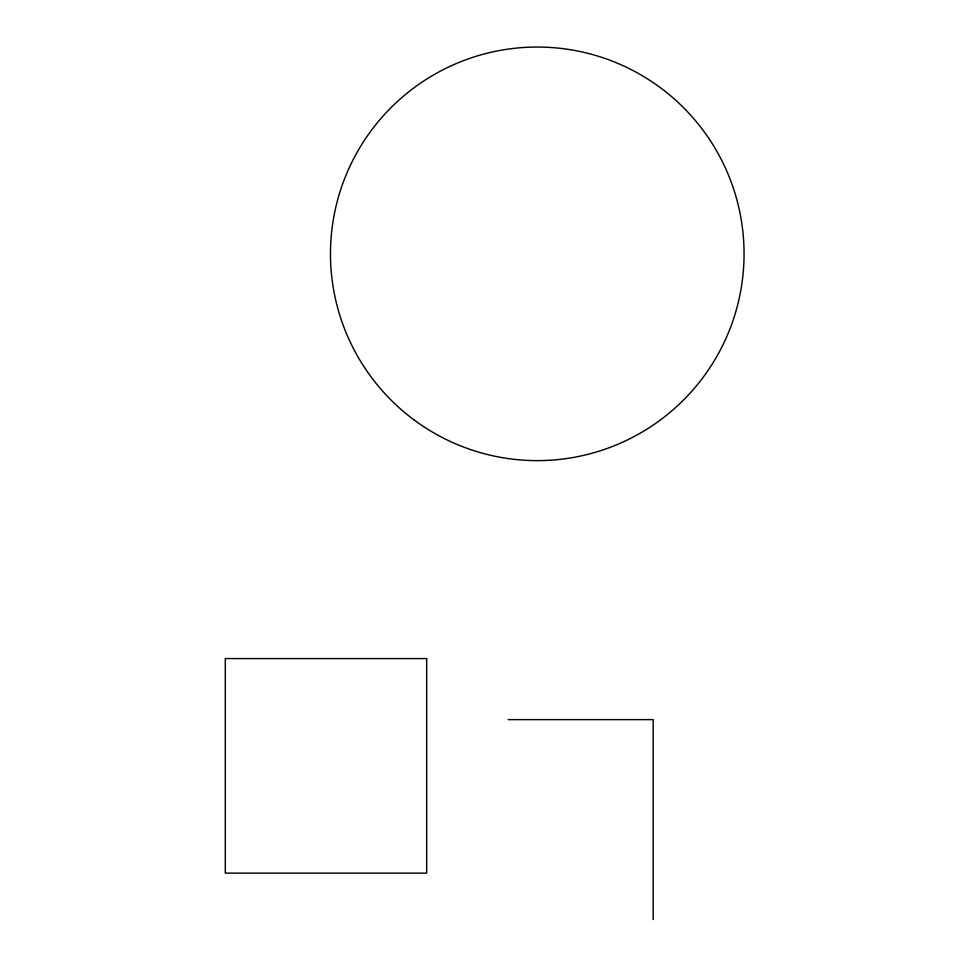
<?xml version="1.0" encoding="UTF-8"?>
<svg xmlns="http://www.w3.org/2000/svg" width="968" height="968" viewBox="0 0 968 968"><rect width="100%" height="100%" fill="white"/><g stroke="black" fill="none" stroke-linecap="round" stroke-linejoin="round"><path stroke-width="1.45" d="M508.164 719.623L653.182 719.623L653.182 919.6M426.682 658.567L225.302 658.567L225.302 873.136L426.682 873.136L426.682 658.567M414.098 419.943A206.789 206.789 0 0 0 742.698 277.441A206.789 206.789 0 0 0 454.984 64.118A206.789 206.789 0 0 0 414.098 419.943"/></g></svg>
